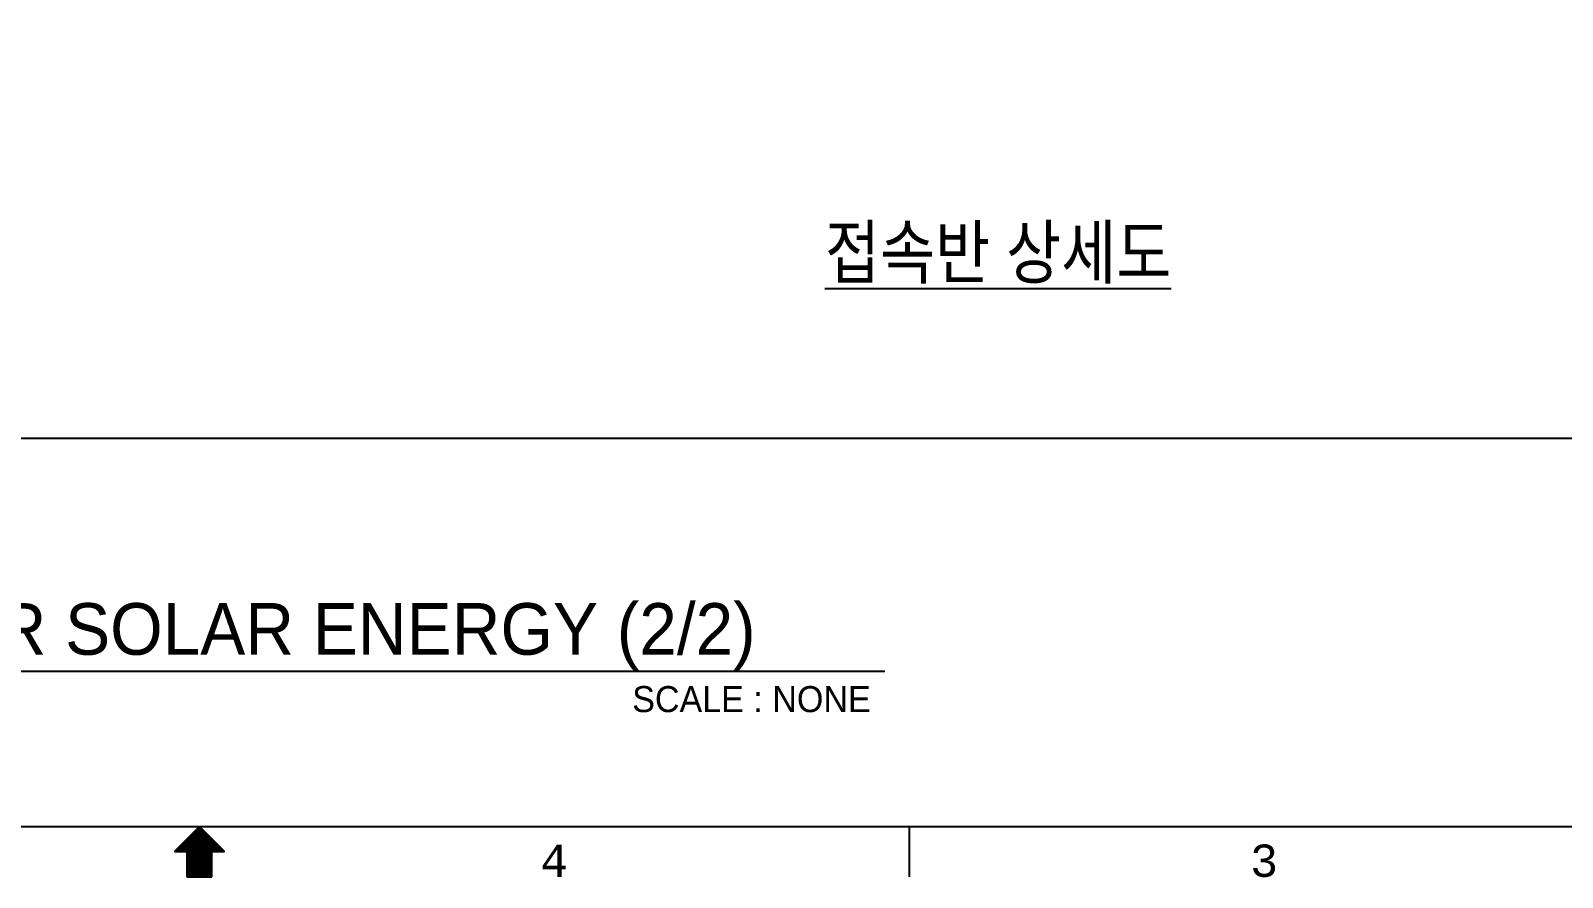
# Model space of a CAD drawing. Header units: feet. Extents: x 1 to 168002, y -59383 to 29717.
# Drawn here: x 104607 to 114992, y -29028 to -23289 of the extents above; entities that cross this region are included whole.
import ezdxf
from ezdxf.enums import TextEntityAlignment as Align

# ---------------------------------------------------------------- set-up
doc = ezdxf.new("R2010")
doc.units = ezdxf.units.FT
doc.header["$LTSCALE"] = 50
doc.header["$MEASUREMENT"] = 0
doc.linetypes.add('CONTINU', pattern=[0])
doc.layers.get('0').update_dxf_attribs({"linetype": 'CONTINUOUS'})
doc.layers.add('Border', color=7, linetype='CONTINUOUS', lineweight=0)
doc.styles.add('TB-1$0$MONOTXT', font='monotxt_.ttf')
doc.styles.add('돋움', font='')
doc.styles.get('돋움').set_extended_font_data('Dotum')

# ---------------------------------------------------------------- blocks, each defined once
blk = doc.blocks.new('FORMAT')
at = {"layer": 'Border', "color": 0, "linetype": 'Continuous', "lineweight": 25}
for p, q in [((2500, 1000), (41000, 1000)), ((21750, 1000), (21580, 830)), ((21691, 942), (21691, 659)), ((21701, 951), (21701, 659)), ((21711, 961), (21711, 659)), ((21720, 971), (21720, 659)), ((21730, 980), (21730, 659)), ((21740, 990), (21740, 659)), ((21920, 830), (21750, 1000)), ((21750, 1000), (21750, 659)), ((21759, 990), (21759, 659)), ((21769, 981), (21769, 659)), ((21779, 971), (21779, 659)), ((21789, 961), (21789, 659)), ((21798, 952), (21798, 659)), ((21808, 942), (21808, 659)), ((26562, 1000), (26562, 659)), ((21584, 835), (21584, 830)), ((21594, 844), (21594, 830)), ((21604, 854), (21604, 830)), ((21614, 864), (21614, 830)), ((21623, 873), (21623, 830)), ((21633, 883), (21633, 830)), ((21643, 893), (21643, 830)), ((21652, 903), (21652, 830)), ((21662, 912), (21662, 830)), ((21672, 922), (21672, 659)), ((21682, 932), (21682, 659)), ((21818, 932), (21818, 659)), ((21827, 922), (21827, 659)), ((21837, 913), (21837, 830)), ((21847, 903), (21847, 830)), ((21857, 893), (21857, 830)), ((21866, 883), (21866, 830)), ((21876, 874), (21876, 830)), ((21886, 864), (21886, 830)), ((21895, 854), (21895, 830)), ((21905, 845), (21905, 830)), ((21915, 835), (21915, 830)), ((21580, 830), (21665, 830)), ((21665, 830), (21665, 659)), ((21835, 659), (21835, 830)), ((21835, 830), (21920, 830)), ((21665, 659), (21835, 659))]:
    blk.add_line(p, q, dxfattribs=at)
at = {"layer": 'Border', "color": 0, "linetype": 'Continuous', "lineweight": 25, "style": 'TB-1$0$MONOTXT'}
for s, p in [('4', (24155, 878)), ('3', (28968, 878))]:
    blk.add_text(s, height=219, dxfattribs=at).set_placement(p, align=Align.TOP_CENTER)
blk = doc.blocks.new('TITLE')
at = {"xscale": 0.01, "yscale": 0.01, "zscale": 0.01}
blk.add_blockref('FORMAT', (0, 0), dxfattribs=at)

msp = doc.modelspace()

# ---------------------------------------------------------------- linework, layer by layer
at = {"color": 1}
msp.add_line((98281.3, -27631.1, 0.1), (110397, -27631.1, 0.1), dxfattribs=at)
at = {"ltscale": 100, "elevation": 0.1}
msp.add_lwpolyline([(86501, -12794), (117001.5, -12794), (117001.5, -26053.5), (86501, -26053.5)], close=True, dxfattribs=at)

# ---------------------------------------------------------------- block references
at = {"color": 7, "linetype": 'CONTINU', "ltscale": 100, "xscale": 100, "yscale": 100, "zscale": 100}
msp.add_blockref('TITLE', (84001.4, -29683.3, 0.1), dxfattribs=at)

# ---------------------------------------------------------------- texts
at = {"color": 3, "style": '돋움', "width": 0.85}
msp.add_text('%%U접속반 상세도', height=350, dxfattribs=at).set_placement((111166.3, -24791.1, 0.1), align=Align.MIDDLE_CENTER)
at = {"color": 3, "style": '돋움'}
msp.add_text('SINGLE LINE DIAGRAM FOR SOLAR ENERGY (2/2)', height=350, dxfattribs=at).set_placement((98531.3, -27344.1, 0.1), align=Align.MIDDLE_LEFT)
at = {"color": 7, "style": '돋움'}
msp.add_text('SCALE : NONE', height=176.54, dxfattribs=at).set_placement((110302.4, -27731.4, 0.1), align=Align.TOP_RIGHT)

doc.saveas('drawing.dxf')
